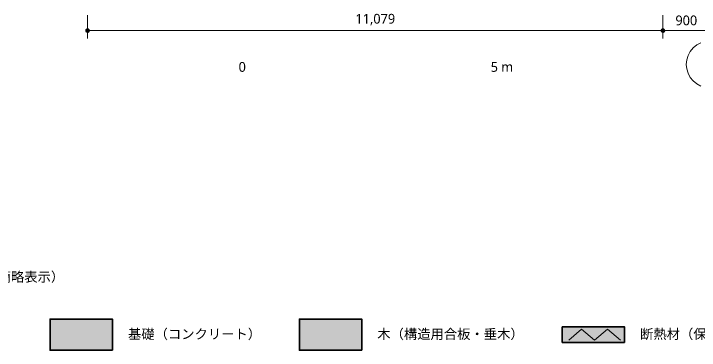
# Model space of a CAD drawing. Header units: millimetres. Extents: x 0 to 153524, y 0 to 59400.
# Drawn here: x 7099 to 20300, y 16800 to 23275 of the extents above; entities that cross this region are included whole.
import ezdxf

# ---------------------------------------------------------------- set-up
doc = ezdxf.new("R2010")
doc.units = ezdxf.units.MM
for name, color, linetype, lineweight in [('01_切断（構造・壁）', 7, 'Continuous', 35), ('05_断熱（仮）', 2, 'Continuous', 9), ('41_通り芯の符号', 1, 'Continuous', 13), ('50_寸法', 3, 'Continuous', 9), ('80_図名・縮尺・方位', 7, 'Continuous', 18)]:
    doc.layers.add(name, color=color, linetype=linetype, lineweight=lineweight)
doc.styles.add('JP', font='NotoSansCJKjp-Regular.otf')

msp = doc.modelspace()

# ---------------------------------------------------------------- hatches: boundary and pattern name
at = {"layer": '01_切断（構造・壁）'}
msp.add_hatch(color=8, dxfattribs=at).paths.add_polyline_path([(9000, 16800), (9000, 17400), (7800, 17400), (7800, 16800)])
at = {"layer": '01_切断（構造・壁）', "true_color": 0xe9dcc4}
msp.add_hatch(color=8, dxfattribs=at).paths.add_polyline_path([(13800, 16800), (13800, 17400), (12600, 17400), (12600, 16800)])
at = {"layer": '05_断熱（仮）', "true_color": 0xf3d98b}
msp.add_hatch(color=8, dxfattribs=at).paths.add_polyline_path([(18860, 16950), (18860, 17250), (17660, 17250), (17660, 16950)])
at = {"layer": '50_寸法'}
for points in [[(8566, 22950), (8565, 22941), (8563, 22933), (8558, 22925), (8553, 22918), (8546, 22913), (8538, 22908), (8530, 22906), (8521, 22905), (8512, 22906), (8504, 22908), (8496, 22913), (8489, 22918), (8484, 22925), (8479, 22933), (8477, 22941), (8476, 22950), (8477, 22959), (8479, 22967), (8484, 22975), (8489, 22982), (8496, 22987), (8504, 22992), (8512, 22994), (8521, 22995), (8530, 22994), (8538, 22992), (8546, 22987), (8553, 22982), (8558, 22975), (8563, 22967), (8565, 22959)], [(19645, 22950), (19644, 22941), (19642, 22933), (19637, 22925), (19632, 22918), (19625, 22913), (19617, 22908), (19609, 22906), (19600, 22905), (19591, 22906), (19583, 22908), (19575, 22913), (19568, 22918), (19563, 22925), (19558, 22933), (19556, 22941), (19555, 22950), (19556, 22959), (19558, 22967), (19563, 22975), (19568, 22982), (19575, 22987), (19583, 22992), (19591, 22994), (19600, 22995), (19609, 22994), (19617, 22992), (19625, 22987), (19632, 22982), (19637, 22975), (19642, 22967), (19644, 22959)]]:
    msp.add_hatch(color=7, dxfattribs=at).paths.add_polyline_path(points)

# ---------------------------------------------------------------- linework, layer by layer
at = {"layer": '01_切断（構造・壁）'}
for points in [[(9000, 16800), (9000, 17400), (7800, 17400), (7800, 16800), (9000, 16800)], [(13800, 16800), (13800, 17400), (12600, 17400), (12600, 16800), (13800, 16800)], [(18860, 16950), (18860, 17250), (17660, 17250), (17660, 16950), (18860, 16950)]]:
    msp.add_lwpolyline(points, dxfattribs=at)
at = {"layer": '05_断熱（仮）'}
msp.add_lwpolyline([(17785, 16995), (18035, 17205), (18285, 16995), (18535, 17205), (18785, 16995)], dxfattribs=at)
at = {"layer": '41_通り芯の符号'}
msp.add_lwpolyline([(20328, 22716), (20250, 22674), (20182, 22618), (20126, 22550), (20084, 22472), (20059, 22388), (20050, 22300), (20059, 22212), (20084, 22128), (20126, 22050), (20182, 21982), (20250, 21926), (20328, 21884)], dxfattribs=at)
at = {"layer": '50_寸法'}
for points in [[(8521, 23250), (8521, 22800)], [(19600, 23250), (19600, 22800)], [(8521, 22950), (35500, 22950)]]:
    msp.add_lwpolyline(points, dxfattribs=at)

# ---------------------------------------------------------------- texts
at = {"layer": '50_寸法', "char_height": 187.9, "attachment_point": 8, "style": 'JP'}
for s, insert in [('11,079', (14061, 23050)), ('900', (20050, 23050))]:
    msp.add_mtext(s, dxfattribs=dict(at, insert=insert))
at = {"layer": '80_図名・縮尺・方位', "style": 'JP'}
for s, insert, char_height, attachment_point in [('0', (11500, 22250), 188, 5), ('5 m', (16500, 22250), 187.9, 5), ('凡例（材料構造の表示、1/100 の簡略表示）', (3000, 18200), 187.87, 4), ('基礎（コンクリート）', (9300, 17100), 187.9, 4), ('木（構造用合板・垂木）', (14100, 17100), 187.87, 4), ('断熱材（保温材）', (19160, 17100), 187.9, 4)]:
    msp.add_mtext(s, dxfattribs=dict(at, insert=insert, char_height=char_height, attachment_point=attachment_point))

doc.saveas('drawing.dxf')
